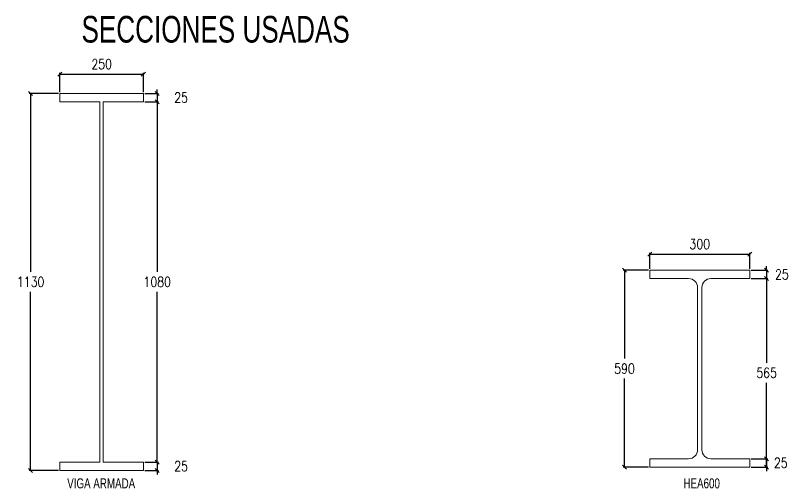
# Model space of a CAD drawing. Header units: millimetres. Extents: x -1715 to 93033, y -21962 to 25119.
# Drawn here: x 12884 to 15205, y -21962 to -20544 of the extents above; entities that cross this region are included whole.
import ezdxf
from ezdxf.enums import TextEntityAlignment as Align

# ---------------------------------------------------------------- set-up
doc = ezdxf.new("R2010")
doc.units = ezdxf.units.MM
doc.header["$LTSCALE"] = 0.4
doc.layers.add('COTAS', color=8, linetype='Continuous')
doc.layers.add('STL-OBJT', color=7, linetype='Continuous')
doc.layers.add('E_DETALLES', color=7, linetype='Continuous', lineweight=9)
doc.styles.add('CNI_COTAS', font='romans.shx', dxfattribs={"width": 0.8})
doc.styles.add('VERDANA', font='arial.ttf')
doc.dimstyles.new('1.4', dxfattribs={"dimscale": 0, "dimtxt": 30, "dimasz": 12, "dimexe": 4, "dimexo": 4, "dimgap": 15, "dimtad": 1, "dimdec": 0, "dimzin": 4, "dimdsep": 46, "dimtxsty": 'CNI_COTAS', "dimblk": 'OBLIQUE', "dimcen": -0.09, "dimclrd": 256, "dimclrt": 3, "dimadec": 0, "dimazin": 0, "dimtfac": 1, "dimtdec": 0, "dimtmove": 2, "dimatfit": 0, "dimldrblk": 'DOT', "dimfxl": 0.05, "dimtolj": 1, "dimtzin": 0, "dimarcsym": 0})

# ---------------------------------------------------------------- blocks, each defined once
blk = doc.blocks.new('_Oblique')
at = {"color": 0, "linetype": 'ByBlock', "lineweight": -2}
blk.add_line((-0.5, -0.5), (0.5, 0.5), dxfattribs=at)
blk = doc.blocks.new('*D120')
at = {"layer": 'COTAS', "color": 0, "lineweight": -2, "transparency": 16777216}
for p, q in [((14781.5, -21307.5), (14705.9, -21307.5)), ((14781.5, -21897.5), (14705.9, -21897.5))]:
    blk.add_line(p, q, dxfattribs=at)
at = {"layer": 'COTAS', "lineweight": -2, "transparency": 16777216}
for p, q in [((14709.9, -21307.5), (14709.9, -21572.5)), ((14709.9, -21897.5), (14709.9, -21632.5))]:
    blk.add_line(p, q, dxfattribs=at)
at = {"layer": 'Defpoints', "color": 0, "transparency": 16777216}
for p in [(14709.9, -21307.5), (14785.5, -21307.5), (14785.5, -21897.5)]:
    blk.add_point(p, dxfattribs=at)
at = {"layer": 'COTAS', "lineweight": -2, "transparency": 16777216, "xscale": 12, "yscale": 12, "zscale": 12}
for p, rotation in [((14709.9, -21307.5), 90), ((14709.9, -21897.5), 270)]:
    blk.add_blockref('_Oblique', p, dxfattribs=dict(at, rotation=rotation))
at = {"layer": 'COTAS', "color": 3, "transparency": 16777216, "insert": (14709.9, -21602.5), "char_height": 30, "attachment_point": 5, "rotation": 0.01, "style": 'CNI_COTAS'}
blk.add_mtext('\\A1;590', dxfattribs=at)
blk = doc.blocks.new('_Dot')
at = {"color": 0, "linetype": 'ByBlock', "lineweight": -2}
blk.add_line((-0.5, 0), (-1, 0), dxfattribs=at)
at = {"color": 0, "linetype": 'ByBlock', "const_width": 0.5}
blk.add_lwpolyline([(-0.25, 0, 1), (0.25, 0, 1)], format="xyb", close=True, dxfattribs=at)
blk = doc.blocks.new('*D121')
at = {"layer": 'COTAS', "color": 0, "lineweight": -2, "transparency": 16777216}
for p, q in [((14785.5, -21303.5), (14785.5, -21255.2)), ((15085.5, -21303.5), (15085.5, -21255.2))]:
    blk.add_line(p, q, dxfattribs=at)
at = {"layer": 'COTAS', "lineweight": -2, "transparency": 16777216}
blk.add_line((14785.5, -21259.2), (15085.5, -21259.2), dxfattribs=at)
at = {"layer": 'Defpoints', "color": 0, "transparency": 16777216}
for p in [(15085.5, -21259.2), (14785.5, -21307.5), (15085.5, -21307.5)]:
    blk.add_point(p, dxfattribs=at)
at = {"layer": 'COTAS', "lineweight": -2, "transparency": 16777216, "xscale": 12, "yscale": 12, "zscale": 12, "rotation": 180}
blk.add_blockref('_Oblique', (14785.5, -21259.2), dxfattribs=at)
at = {"layer": 'COTAS', "lineweight": -2, "transparency": 16777216, "xscale": 12, "yscale": 12, "zscale": 12}
blk.add_blockref('_Oblique', (15085.5, -21259.2), dxfattribs=at)
at = {"layer": 'COTAS', "color": 3, "transparency": 16777216, "insert": (14935.5, -21229.2), "char_height": 30, "attachment_point": 5, "style": 'CNI_COTAS'}
blk.add_mtext('\\A1;300', dxfattribs=at)
blk = doc.blocks.new('*D122')
at = {"layer": 'COTAS', "lineweight": -2, "transparency": 16777216}
for p, q in [((15135.8, -21307.5), (15135.8, -21295.5)), ((15135.8, -21307.5), (15135.8, -21332.5)), ((15135.8, -21332.5), (15135.8, -21344.5))]:
    blk.add_line(p, q, dxfattribs=at)
at = {"layer": 'COTAS', "color": 0, "lineweight": -2, "transparency": 16777216}
for p, q in [((15089.5, -21307.5), (15139.8, -21307.5)), ((15089.5, -21332.5), (15139.8, -21332.5))]:
    blk.add_line(p, q, dxfattribs=at)
at = {"layer": 'Defpoints', "color": 0, "transparency": 16777216}
for p in [(15085.5, -21307.5), (15085.5, -21332.5), (15135.8, -21332.5)]:
    blk.add_point(p, dxfattribs=at)
at = {"layer": 'COTAS', "lineweight": -2, "transparency": 16777216, "xscale": 12, "yscale": 12, "zscale": 12}
for p, rotation in [((15135.8, -21307.5), 270), ((15135.8, -21332.5), 90)]:
    blk.add_blockref('_Oblique', p, dxfattribs=dict(at, rotation=rotation))
at = {"layer": 'COTAS', "color": 3, "transparency": 16777216, "insert": (15181.8, -21320), "char_height": 30, "attachment_point": 5, "rotation": 0.01, "style": 'CNI_COTAS'}
blk.add_mtext('\\A1;25', dxfattribs=at)
blk = doc.blocks.new('*D123')
at = {"layer": 'COTAS', "color": 0, "lineweight": -2, "transparency": 16777216}
for p, q in [((15089.5, -21332.5), (15139.8, -21332.5)), ((15089.5, -21897.5), (15139.8, -21897.5))]:
    blk.add_line(p, q, dxfattribs=at)
at = {"layer": 'COTAS', "lineweight": -2, "transparency": 16777216}
for p, q in [((15135.8, -21332.5), (15135.8, -21585)), ((15135.8, -21897.5), (15135.8, -21645))]:
    blk.add_line(p, q, dxfattribs=at)
at = {"layer": 'Defpoints', "color": 0, "transparency": 16777216}
for p in [(15085.5, -21332.5), (15085.5, -21897.5), (15135.8, -21897.5)]:
    blk.add_point(p, dxfattribs=at)
at = {"layer": 'COTAS', "lineweight": -2, "transparency": 16777216, "xscale": 12, "yscale": 12, "zscale": 12}
for p, rotation in [((15135.8, -21332.5), 90), ((15135.8, -21897.5), 270)]:
    blk.add_blockref('_Oblique', p, dxfattribs=dict(at, rotation=rotation))
at = {"layer": 'COTAS', "color": 3, "transparency": 16777216, "insert": (15135.8, -21615), "char_height": 30, "attachment_point": 5, "rotation": 0.01, "style": 'CNI_COTAS'}
blk.add_mtext('\\A1;565', dxfattribs=at)
blk = doc.blocks.new('*D124')
at = {"layer": 'COTAS', "color": 0, "lineweight": -2, "transparency": 16777216}
for p, q in [((15089.5, -21872.5), (15139.8, -21872.5)), ((15089.5, -21897.5), (15139.8, -21897.5))]:
    blk.add_line(p, q, dxfattribs=at)
at = {"layer": 'COTAS', "lineweight": -2, "transparency": 16777216}
for p, q in [((15135.8, -21872.5), (15135.8, -21860.5)), ((15135.8, -21872.5), (15135.8, -21897.5)), ((15135.8, -21897.5), (15135.8, -21909.5))]:
    blk.add_line(p, q, dxfattribs=at)
at = {"layer": 'Defpoints', "color": 0, "transparency": 16777216}
for p in [(15085.5, -21872.5), (15085.5, -21897.5), (15135.8, -21897.5)]:
    blk.add_point(p, dxfattribs=at)
at = {"layer": 'COTAS', "lineweight": -2, "transparency": 16777216, "xscale": 12, "yscale": 12, "zscale": 12}
for p, rotation in [((15135.8, -21872.5), 270), ((15135.8, -21897.5), 90)]:
    blk.add_blockref('_Oblique', p, dxfattribs=dict(at, rotation=rotation))
at = {"layer": 'COTAS', "color": 3, "transparency": 16777216, "insert": (15178.3, -21885), "char_height": 30, "attachment_point": 5, "rotation": 0.01, "style": 'CNI_COTAS'}
blk.add_mtext('\\A1;25', dxfattribs=at)
blk = doc.blocks.new('*D305')
at = {"layer": 'COTAS', "color": 0, "lineweight": -2, "transparency": 16777216}
for p, q in [((13013.5, -20777.5), (12925.7, -20777.5)), ((13013.5, -21907.5), (12925.7, -21907.5))]:
    blk.add_line(p, q, dxfattribs=at)
at = {"layer": 'COTAS', "lineweight": -2, "transparency": 16777216}
for p, q in [((12929.7, -20777.5), (12929.7, -21312.5)), ((12929.7, -21907.5), (12929.7, -21372.5))]:
    blk.add_line(p, q, dxfattribs=at)
at = {"layer": 'Defpoints', "color": 0, "transparency": 16777216}
for p in [(13017.5, -20777.5), (12929.7, -21907.5), (13017.5, -21907.5)]:
    blk.add_point(p, dxfattribs=at)
at = {"layer": 'COTAS', "lineweight": -2, "transparency": 16777216, "xscale": 12, "yscale": 12, "zscale": 12}
for p, rotation in [((12929.7, -20777.5), 90), ((12929.7, -21907.5), 270)]:
    blk.add_blockref('_Oblique', p, dxfattribs=dict(at, rotation=rotation))
at = {"layer": 'COTAS', "color": 3, "transparency": 16777216, "insert": (12929.7, -21342.5), "char_height": 30, "attachment_point": 5, "rotation": 0.01, "style": 'CNI_COTAS'}
blk.add_mtext('\\A1;1130', dxfattribs=at)
blk = doc.blocks.new('*D306')
at = {"layer": 'COTAS', "color": 0, "lineweight": -2, "transparency": 16777216}
for p, q in [((13017.5, -20773.5), (13017.5, -20715.7)), ((13267.5, -20773.5), (13267.5, -20715.7))]:
    blk.add_line(p, q, dxfattribs=at)
at = {"layer": 'COTAS', "lineweight": -2, "transparency": 16777216}
blk.add_line((13017.5, -20719.7), (13267.5, -20719.7), dxfattribs=at)
at = {"layer": 'Defpoints', "color": 0, "transparency": 16777216}
for p in [(13267.5, -20719.7), (13017.5, -20777.5), (13267.5, -20777.5)]:
    blk.add_point(p, dxfattribs=at)
at = {"layer": 'COTAS', "lineweight": -2, "transparency": 16777216, "xscale": 12, "yscale": 12, "zscale": 12, "rotation": 180}
blk.add_blockref('_Oblique', (13017.5, -20719.7), dxfattribs=at)
at = {"layer": 'COTAS', "lineweight": -2, "transparency": 16777216, "xscale": 12, "yscale": 12, "zscale": 12}
blk.add_blockref('_Oblique', (13267.5, -20719.7), dxfattribs=at)
at = {"layer": 'COTAS', "color": 3, "transparency": 16777216, "insert": (13142.5, -20689.7), "char_height": 30, "attachment_point": 5, "style": 'CNI_COTAS'}
blk.add_mtext('\\A1;250', dxfattribs=at)
blk = doc.blocks.new('*D307')
at = {"layer": 'COTAS', "lineweight": -2, "transparency": 16777216}
for p, q in [((13309.2, -20777.5), (13309.2, -20765.5)), ((13309.2, -20777.5), (13309.2, -20802.5)), ((13309.2, -20802.5), (13309.2, -20814.5))]:
    blk.add_line(p, q, dxfattribs=at)
at = {"layer": 'COTAS', "color": 0, "lineweight": -2, "transparency": 16777216}
for p, q in [((13271.5, -20777.5), (13313.2, -20777.5)), ((13271.5, -20802.5), (13313.2, -20802.5))]:
    blk.add_line(p, q, dxfattribs=at)
at = {"layer": 'Defpoints', "color": 0, "transparency": 16777216}
for p in [(13267.5, -20777.5), (13267.5, -20802.5), (13309.2, -20802.5)]:
    blk.add_point(p, dxfattribs=at)
at = {"layer": 'COTAS', "lineweight": -2, "transparency": 16777216, "xscale": 12, "yscale": 12, "zscale": 12}
for p, rotation in [((13309.2, -20777.5), 270), ((13309.2, -20802.5), 90)]:
    blk.add_blockref('_Oblique', p, dxfattribs=dict(at, rotation=rotation))
at = {"layer": 'COTAS', "color": 3, "transparency": 16777216, "insert": (13380.7, -20790), "char_height": 30, "attachment_point": 5, "rotation": 0.01, "style": 'CNI_COTAS'}
blk.add_mtext('\\A1;25', dxfattribs=at)
blk = doc.blocks.new('*D308')
at = {"layer": 'COTAS', "color": 0, "lineweight": -2, "transparency": 16777216}
for p, q in [((13271.5, -20802.5), (13313.2, -20802.5)), ((13271.5, -21882.5), (13313.2, -21882.5))]:
    blk.add_line(p, q, dxfattribs=at)
at = {"layer": 'COTAS', "lineweight": -2, "transparency": 16777216}
for p, q in [((13309.2, -20802.5), (13309.2, -21312.5)), ((13309.2, -21882.5), (13309.2, -21372.5))]:
    blk.add_line(p, q, dxfattribs=at)
at = {"layer": 'Defpoints', "color": 0, "transparency": 16777216}
for p in [(13267.5, -20802.5), (13267.5, -21882.5), (13309.2, -21882.5)]:
    blk.add_point(p, dxfattribs=at)
at = {"layer": 'COTAS', "lineweight": -2, "transparency": 16777216, "xscale": 12, "yscale": 12, "zscale": 12}
for p, rotation in [((13309.2, -20802.5), 90), ((13309.2, -21882.5), 270)]:
    blk.add_blockref('_Oblique', p, dxfattribs=dict(at, rotation=rotation))
at = {"layer": 'COTAS', "color": 3, "transparency": 16777216, "insert": (13309.2, -21342.5), "char_height": 30, "attachment_point": 5, "rotation": 0.01, "style": 'CNI_COTAS'}
blk.add_mtext('\\A1;1080', dxfattribs=at)
blk = doc.blocks.new('*D309')
at = {"layer": 'COTAS', "lineweight": -2, "transparency": 16777216}
for p, q in [((13309.2, -21882.5), (13309.2, -21870.5)), ((13309.2, -21882.5), (13309.2, -21907.5)), ((13309.2, -21907.5), (13309.2, -21919.5))]:
    blk.add_line(p, q, dxfattribs=at)
at = {"layer": 'COTAS', "color": 0, "lineweight": -2, "transparency": 16777216}
for p, q in [((13271.5, -21882.5), (13313.2, -21882.5)), ((13271.5, -21907.5), (13313.2, -21907.5))]:
    blk.add_line(p, q, dxfattribs=at)
at = {"layer": 'Defpoints', "color": 0, "transparency": 16777216}
for p in [(13267.5, -21882.5), (13267.5, -21907.5), (13309.2, -21907.5)]:
    blk.add_point(p, dxfattribs=at)
at = {"layer": 'COTAS', "lineweight": -2, "transparency": 16777216, "xscale": 12, "yscale": 12, "zscale": 12}
for p, rotation in [((13309.2, -21882.5), 270), ((13309.2, -21907.5), 90)]:
    blk.add_blockref('_Oblique', p, dxfattribs=dict(at, rotation=rotation))
at = {"layer": 'COTAS', "color": 3, "transparency": 16777216, "insert": (13380.7, -21895), "char_height": 30, "attachment_point": 5, "rotation": 0.01, "style": 'CNI_COTAS'}
blk.add_mtext('\\A1;25', dxfattribs=at)

msp = doc.modelspace()

# ---------------------------------------------------------------- linework, layer by layer
at = {"layer": 'E_DETALLES', "linetype": 'Continuous', "lineweight": 0}
msp.add_lwpolyline([(13017.5, -20802.5), (13017.5, -20777.5), (13267.5, -20777.5), (13267.5, -20802.5), (13147.5, -20802.5), (13147.5, -21882.5), (13267.5, -21882.5), (13267.5, -21907.5), (13017.5, -21907.5), (13017.5, -21882.5), (13137.5, -21882.5), (13137.5, -20802.5)], close=True, dxfattribs=at)
at = {"layer": 'STL-OBJT', "lineweight": 5}
msp.add_lwpolyline([(14969, -21332.5, 0.414214), (14942, -21359.5), (14942, -21845.5, 0.414214), (14969, -21872.5), (15085.5, -21872.5), (15085.5, -21897.5), (14785.5, -21897.5), (14785.5, -21872.5), (14902, -21872.5, 0.414214), (14929, -21845.5), (14929, -21359.5, 0.414214), (14902, -21332.5), (14785.5, -21332.5), (14785.5, -21307.5), (15085.5, -21307.5), (15085.5, -21332.5)], format="xyb", close=True, dxfattribs=at)

# ---------------------------------------------------------------- texts
at = {"color": 96, "style": 'VERDANA', "width": 0.7}
for s, height, p in [('SECCIONES USADAS', 80, (13484.2, -20585.1)), ('VIGA ARMADA', 30, (13141.2, -21946.4)), ('HEA600', 30, (14941.2, -21946.4))]:
    msp.add_text(s, height=height, dxfattribs=at).set_placement(p, align=Align.MIDDLE_CENTER)

# ---------------------------------------------------------------- dimensions: what is measured, and where the dimension line sits
at = {"layer": 'COTAS'}
for base, p1, p2, picture, middle in [((13267.5, -20719.7), (13017.5, -20777.5), (13267.5, -20777.5), '*D306', (13142.5, -20689.7)), ((15085.5, -21259.2), (14785.5, -21307.5), (15085.5, -21307.5), '*D121', (14935.5, -21229.2))]:
    dim = msp.add_linear_dim(base=base, p1=p1, p2=p2, dimstyle='1.4', override={"dimscale": 1}, dxfattribs=at)
    dim.commit()
    dim.dimension.update_dxf_attribs({"geometry": picture, "text_midpoint": middle})
for base, p1, p2, picture, middle in [((13309.2, -20802.5), (13267.5, -20777.5), (13267.5, -20802.5), '*D307', (13380.7, -20790)), ((12929.7, -21907.5), (13017.5, -20777.5), (13017.5, -21907.5), '*D305', (12929.7, -21342.5)), ((13309.2, -21882.5), (13267.5, -20802.5), (13267.5, -21882.5), '*D308', (13309.2, -21342.5)), ((14709.9, -21307.5), (14785.5, -21897.5), (14785.5, -21307.5), '*D120', (14709.9, -21602.5)), ((15135.8, -21897.5), (15085.5, -21332.5), (15085.5, -21897.5), '*D123', (15135.8, -21615)), ((13309.2, -21907.5), (13267.5, -21882.5), (13267.5, -21907.5), '*D309', (13380.7, -21895))]:
    dim = msp.add_linear_dim(base=base, p1=p1, p2=p2, angle=90, dimstyle='1.4', override={"dimscale": 1}, dxfattribs=at)
    dim.commit()
    dim.dimension.update_dxf_attribs({"geometry": picture, "text_midpoint": middle, "text_rotation": 0.01})
for base, p1, p2, picture, middle in [((15135.8, -21332.5), (15085.5, -21307.5), (15085.5, -21332.5), '*D122', (15181.8, -21320)), ((15135.8, -21897.5), (15085.5, -21872.5), (15085.5, -21897.5), '*D124', (15178.3, -21885))]:
    dim = msp.add_linear_dim(base=base, p1=p1, p2=p2, angle=90, dimstyle='1.4', override={"dimscale": 1}, dxfattribs=at)
    dim.commit()
    dim.dimension.update_dxf_attribs({"geometry": picture, "text_midpoint": middle, "dimtype": 160, "text_rotation": 0.01})

doc.saveas('drawing.dxf')
